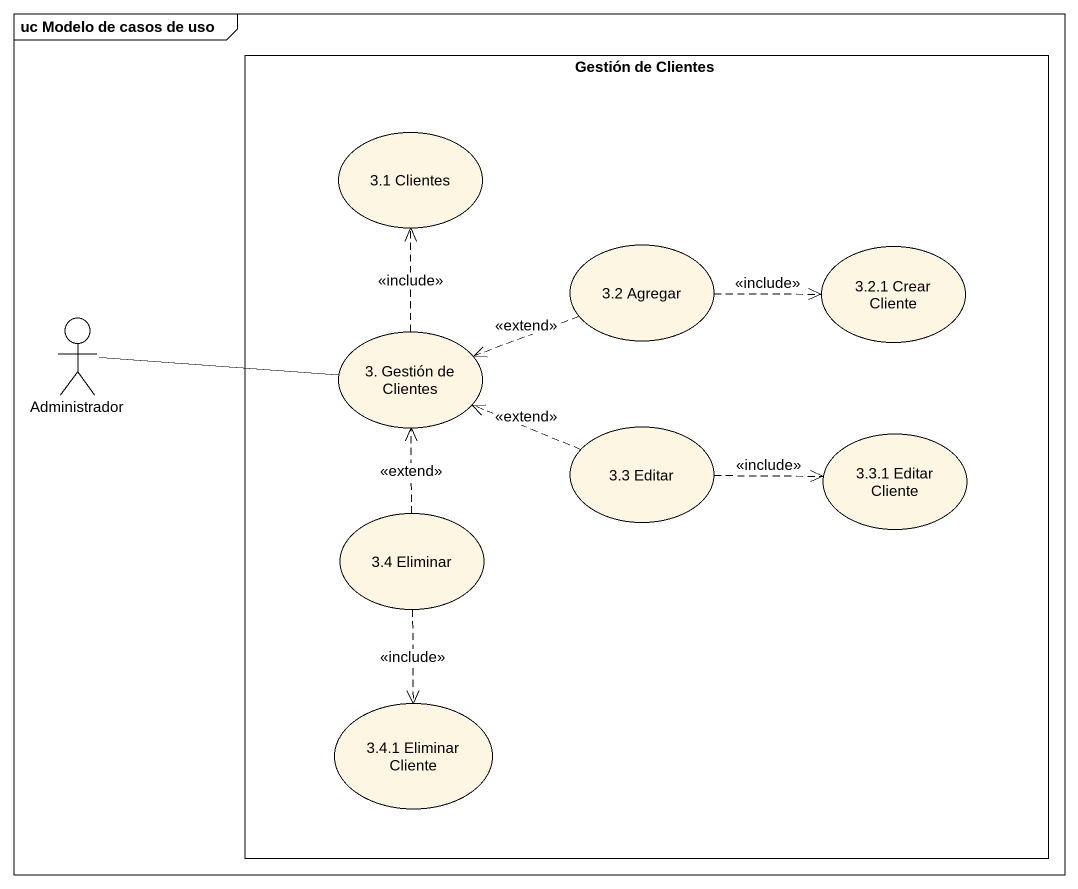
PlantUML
@startuml
mainframe uc Modelo de casos de uso
rectangle "Gestión de Clientes" as Gestión_de_Clientes {
  usecase "3.1 Clientes" as u3_1_Clientes
  usecase "3.2 Agregar" as u3_2_Agregar
  usecase "3.2.1 Crear Cliente" as u3_2_1_Crear_Cliente
  usecase "3. Gestión de Clientes" as u3_Gestión_de_Clientes
  usecase "3.3 Editar" as u3_3_Editar
  usecase "3.3.1 Editar Cliente" as u3_3_1_Editar_Cliente
  usecase "3.4 Eliminar" as u3_4_Eliminar
  usecase "3.4.1 Eliminar Cliente" as u3_4_1_Eliminar_Cliente
}
actor Administrador
u3_2_Agregar .right.> u3_2_1_Crear_Cliente : <<include>>
u3_2_Agregar .left.> u3_Gestión_de_Clientes : <<extend>>
Administrador -right- u3_Gestión_de_Clientes
u3_Gestión_de_Clientes .up.> u3_1_Clientes : <<include>>
u3_3_Editar .left.> u3_Gestión_de_Clientes : <<extend>>
u3_3_Editar .right.> u3_3_1_Editar_Cliente : <<include>>
u3_4_Eliminar .up.> u3_Gestión_de_Clientes : <<extend>>
u3_4_Eliminar ..> u3_4_1_Eliminar_Cliente : <<include>>
@enduml
